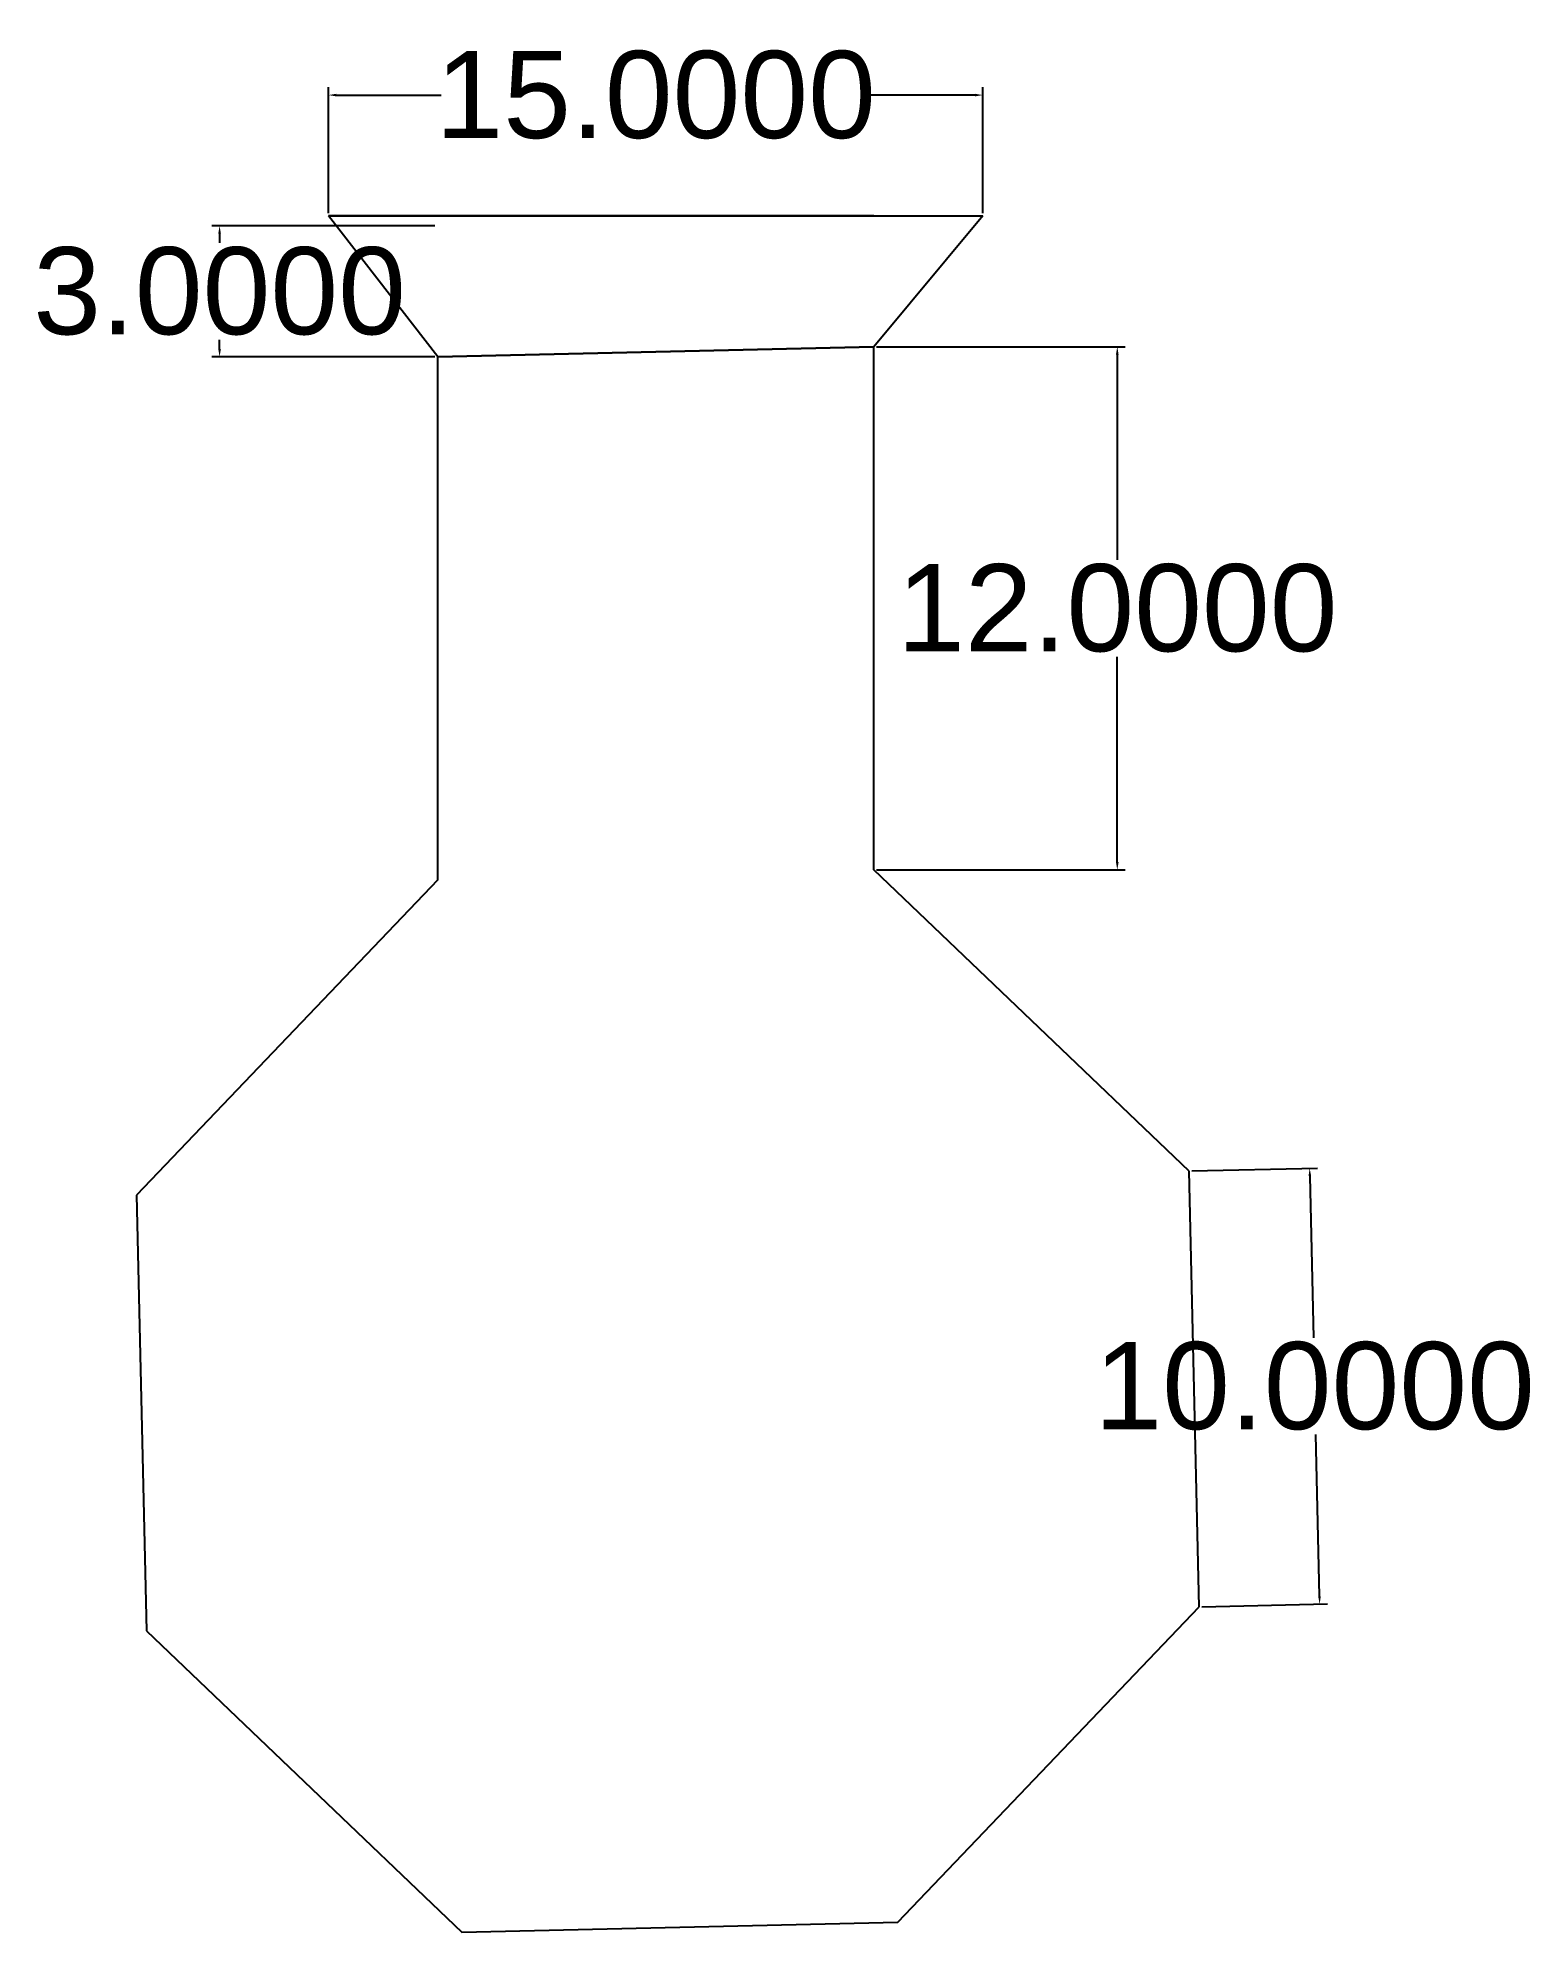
# Model space of a CAD drawing. Header units: inches. Extents: x 3.4 to 37.6, y -0.2 to 43.3.
import ezdxf

# ---------------------------------------------------------------- set-up
doc = ezdxf.new("R2010")
doc.units = ezdxf.units.IN
doc.header["$MEASUREMENT"] = 0
doc.layers.add('top', color=7, linetype='Continuous')
doc.styles.get("Standard").update_dxf_attribs({"font": 'arial.ttf'})
doc.dimstyles.get("Standard").update_dxf_attribs({"dimtxt": 2, "dimasz": 0.18, "dimexe": 0.18, "dimexo": 0.0625, "dimgap": 0.09, "dimtad": 0, "dimtih": 1, "dimtoh": 1, "dimdec": 4, "dimzin": 0, "dimdsep": 46, "dimtxsty": 'Standard', "dimcen": 0.09, "dimadec": 0, "dimazin": 0, "dimtfac": 1, "dimtdec": 4, "dimtofl": 0, "dimtmove": 0, "dimatfit": 3, "dimfxl": 1, "dimtolj": 1, "dimtzin": 0, "dimarcsym": 0})

# ---------------------------------------------------------------- blocks, each defined once
blk = doc.blocks.new('*D1')
at = {"color": 0, "lineweight": -2, "transparency": 16777216}
for p, q in [((10.075, 39.259), (10.075, 42.149)), ((25.075, 39.259), (25.075, 42.149)), ((10.255, 41.969), (12.654, 41.969)), ((24.895, 41.969), (22.496, 41.969))]:
    blk.add_line(p, q, dxfattribs=at)
at = {"color": 0, "transparency": 16777216}
for points in [[(10.255, 41.999), (10.255, 41.939), (10.075, 41.969)], [(24.895, 41.999), (24.895, 41.939), (25.075, 41.969)]]:
    blk.add_solid(points, dxfattribs=at)
at = {"layer": 'Defpoints', "color": 0, "transparency": 16777216}
for p in [(25.075, 41.969), (10.075, 39.196), (25.075, 39.196)]:
    blk.add_point(p, dxfattribs=at)
at = {"color": 0, "transparency": 16777216, "insert": (17.575, 41.969), "char_height": 2, "attachment_point": 5}
blk.add_mtext('\\A1;15.0000', dxfattribs=at)
blk = doc.blocks.new('*D2')
at = {"color": 0, "lineweight": -2, "transparency": 16777216}
for p, q in [((12.515, 38.967), (7.396, 38.967)), ((7.576, 38.787), (7.576, 38.579)), ((7.576, 36.147), (7.576, 36.355)), ((12.515, 35.967), (7.396, 35.967))]:
    blk.add_line(p, q, dxfattribs=at)
at = {"color": 0, "transparency": 16777216}
for points in [[(7.546, 38.787), (7.606, 38.787), (7.576, 38.967)], [(7.546, 36.147), (7.606, 36.147), (7.576, 35.967)]]:
    blk.add_solid(points, dxfattribs=at)
at = {"layer": 'Defpoints', "color": 0, "transparency": 16777216}
for p in [(7.576, 38.967), (12.578, 38.967), (12.578, 35.967)]:
    blk.add_point(p, dxfattribs=at)
at = {"color": 0, "transparency": 16777216, "insert": (7.576, 37.467), "char_height": 2, "attachment_point": 5}
blk.add_mtext('\\A1;3.0000', dxfattribs=at)
blk = doc.blocks.new('*D3')
at = {"color": 0, "lineweight": -2, "transparency": 16777216}
for p, q in [((29.869, 17.29), (32.75, 17.356)), ((32.574, 17.172), (32.659, 13.465)), ((32.795, 7.535), (32.71, 11.242)), ((30.098, 7.293), (32.979, 7.359))]:
    blk.add_line(p, q, dxfattribs=at)
at = {"color": 0, "transparency": 16777216}
for points in [[(32.604, 17.173), (32.544, 17.172), (32.57, 17.352)], [(32.825, 7.535), (32.765, 7.534), (32.799, 7.355)]]:
    blk.add_solid(points, dxfattribs=at)
at = {"layer": 'Defpoints', "color": 0, "transparency": 16777216}
for p in [(29.806, 17.289), (32.57, 17.352), (30.035, 7.291)]:
    blk.add_point(p, dxfattribs=at)
at = {"color": 0, "transparency": 16777216, "insert": (32.684, 12.353), "char_height": 2, "attachment_point": 5}
blk.add_mtext('\\A1;10.0000', dxfattribs=at)
blk = doc.blocks.new('*D4')
at = {"color": 0, "lineweight": -2, "transparency": 16777216}
for p, q in [((22.637, 36.196), (28.339, 36.196)), ((28.159, 36.016), (28.159, 31.307)), ((28.159, 24.376), (28.159, 29.085)), ((22.637, 24.196), (28.339, 24.196))]:
    blk.add_line(p, q, dxfattribs=at)
at = {"color": 0, "transparency": 16777216}
for points in [[(28.129, 36.016), (28.189, 36.016), (28.159, 36.196)], [(28.129, 24.376), (28.189, 24.376), (28.159, 24.196)]]:
    blk.add_solid(points, dxfattribs=at)
at = {"layer": 'Defpoints', "color": 0, "transparency": 16777216}
for p in [(22.575, 36.196), (22.575, 24.196), (28.159, 24.196)]:
    blk.add_point(p, dxfattribs=at)
at = {"color": 0, "transparency": 16777216, "insert": (28.159, 30.196), "char_height": 2, "attachment_point": 5}
blk.add_mtext('\\A1;12.0000', dxfattribs=at)

msp = doc.modelspace()

# ---------------------------------------------------------------- linework, layer by layer
for p, q in [((12.57492, 39.19604), (10.07492, 39.19604)), ((22.57492, 39.19604), (12.57492, 39.19604)), ((22.57492, 39.19604), (25.07492, 39.19604)), ((12.57755, 35.96692), (22.57492, 36.19604)), ((22.57492, 24.19604), (22.57492, 36.19604)), ((12.57755, 23.96692), (12.57755, 35.96692)), ((12.57755, 23.96692), (5.67035, 16.73569)), ((29.80615, 17.28885), (22.57492, 24.19604)), ((30.03528, 7.29148), (29.80615, 17.28885)), ((5.67035, 16.73569), (5.89948, 6.73831)), ((23.12809, 0.06025), (30.03528, 7.29148)), ((5.89948, 6.73831), (13.13071, -0.16888)), ((13.13071, -0.16888), (23.12809, 0.06025))]:
    msp.add_line(p, q)
at = {"layer": 'top'}
for p, q in [((10.07492, 39.19604), (22.57492, 39.19604)), ((12.57755, 35.96692), (10.07492, 39.19604)), ((25.07492, 39.19604), (22.57492, 36.19604)), ((22.57492, 36.19604), (12.57755, 35.96692))]:
    msp.add_line(p, q, dxfattribs=at)

# ---------------------------------------------------------------- dimensions: what is measured, and where the dimension line sits
dim = msp.add_linear_dim(base=(25.07492, 41.96855), p1=(10.07492, 39.19604), p2=(25.07492, 39.19604), dimstyle='Standard')
dim.commit()
dim.dimension.update_dxf_attribs({"geometry": '*D1', "text_midpoint": (17.57492, 41.96855)})
for base, p1, p2, picture, middle in [((7.57625, 38.96692), (12.57755, 35.96692), (12.57755, 38.96692), '*D2', (7.57625, 37.46692)), ((28.15857, 24.19604), (22.57492, 36.19604), (22.57492, 24.19604), '*D4', (28.15857, 30.19604))]:
    dim = msp.add_linear_dim(base=base, p1=p1, p2=p2, angle=90, dimstyle='Standard')
    dim.commit()
    dim.dimension.update_dxf_attribs({"geometry": picture, "text_midpoint": middle})
dim = msp.add_aligned_dim(p1=(30.03528, 7.29148), p2=(29.80615, 17.28885), distance=-2.76419, dimstyle='Standard')
dim.commit()
dim.dimension.update_dxf_attribs({"geometry": '*D3', "text_midpoint": (32.68418, 12.3535)})

doc.saveas('drawing.dxf')
